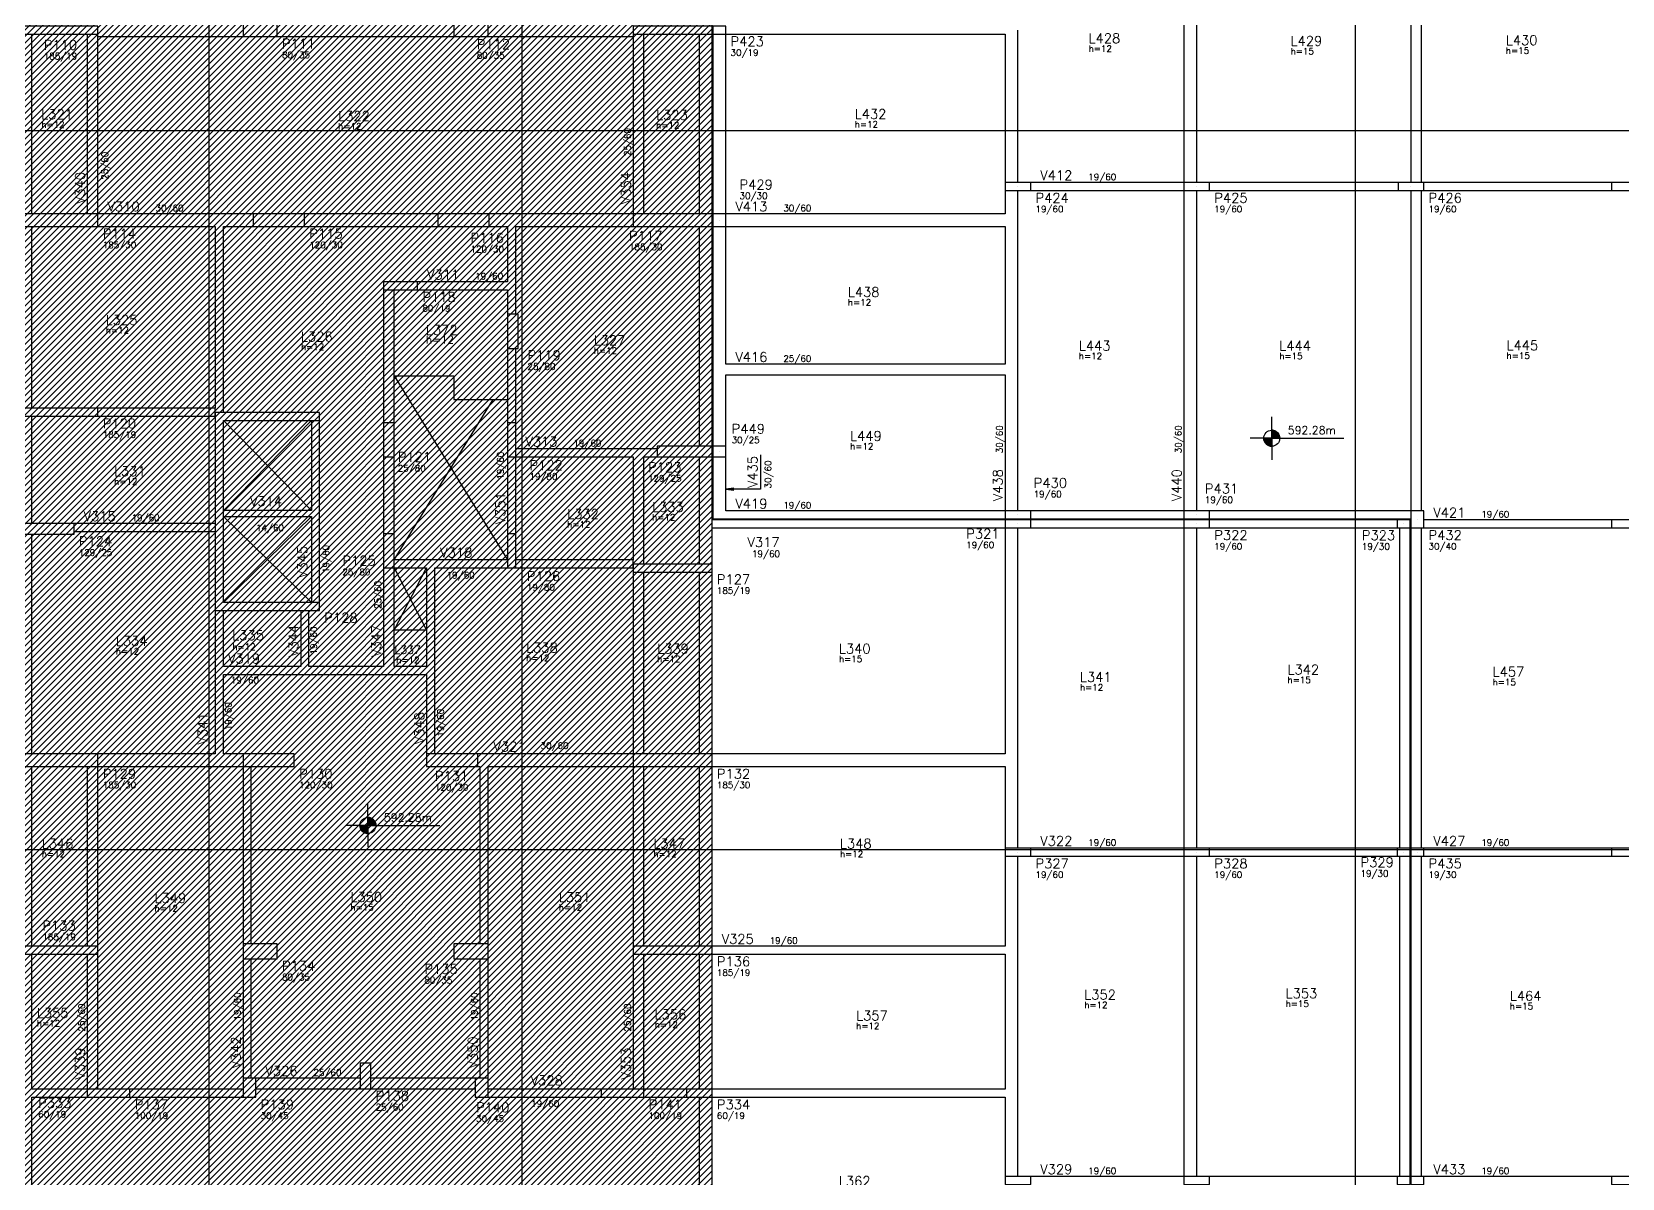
# Model space of a CAD drawing. Extents: x -9640 to 3028, y -572 to 5735.
# Drawn here: x -7300 to -3574, y 873 to 3558 of the extents above; entities that cross this region are included whole.
import ezdxf

# ---------------------------------------------------------------- set-up
doc = ezdxf.new("R2010")
doc.units = 0
doc.header["$LTSCALE"] = 100
doc.header["$MEASUREMENT"] = 0
doc.layers.get('0').update_dxf_attribs({"color": 245, "linetype": 'CONTINUOUS'})
for name, color, linetype in [('01', 7, 'CONTINUOUS'), ('10', 7, 'CONTINUOUS'), ('11', 7, 'CONTINUOUS'), ('12', 7, 'CONTINUOUS'), ('13', 7, 'CONTINUOUS'), ('18', 4, 'CONTINUOUS'), ('221', 102, 'CONTINUOUS'), ('237', 7, 'CONTINUOUS'), ('241', 4, 'CONTINUOUS'), ('242', 7, 'CONTINUOUS'), ('244', 6, 'CONTINUOUS'), ('3', 1, 'CONTINUOUS'), ('59', 7, 'CONTINUOUS'), ('8', 7, 'CONTINUOUS'), ('9', 3, 'CONTINUOUS')]:
    doc.layers.add(name, color=color, linetype=linetype)
doc.styles.get("Standard").update_dxf_attribs({"font": 'ROMANS.SHX'})

# ---------------------------------------------------------------- blocks, each defined once
blk = doc.blocks.new('_DESNIV')
for p, q in [((0, 0), (0, 0.671171)), ((0, 0), (-0.671171, 0)), ((-0.25, 0), (0.25, 0)), ((0, 0.25), (0, -0.25)), ((0, 0.237853), (0.076654, 0.237853)), ((0, 0.221996), (0.114685, 0.221996)), ((0, 0.206139), (0.141303, 0.206139)), ((0, 0.190282), (0.16215, 0.190282)), ((0, 0.174426), (0.178976, 0.174426)), ((0, 0.158569), (0.1931, 0.158569)), ((0, 0.142712), (0.205264, 0.142712)), ((0, 0.126855), (0.215425, 0.126855)), ((0, 0.110998), (0.224008, 0.110998)), ((0, 0.095141), (0.231189, 0.095141)), ((0, 0.079284), (0.237095, 0.079284)), ((0, 0.063428), (0.24182, 0.063428)), ((0, 0.047571), (0.245432, 0.047571)), ((0, 0.031714), (0.24798, 0.031714)), ((0, 0.015857), (0.249484, 0.015857)), ((0, 0), (2.25, 0)), ((0, 0), (0, -0.671171)), ((-0.000001, -0.015856), (-0.250001, -0.015856)), ((-0.000001, -0.031713), (-0.247981, -0.031713)), ((-0.000001, -0.04757), (-0.245434, -0.04757)), ((-0.000001, -0.063427), (-0.241821, -0.063427)), ((-0.000001, -0.079283), (-0.237096, -0.079283)), ((-0.000001, -0.095141), (-0.23119, -0.095141)), ((-0.000001, -0.110997), (-0.224009, -0.110997)), ((-0.000001, -0.126854), (-0.215425, -0.126854)), ((-0.000001, -0.142711), (-0.205265, -0.142711)), ((-0.000001, -0.158568), (-0.193277, -0.158568)), ((-0.000001, -0.174424), (-0.179098, -0.174424)), ((-0.000001, -0.190282), (-0.162151, -0.190282)), ((-0.000001, -0.206138), (-0.141446, -0.206138)), ((-0.000001, -0.221995), (-0.11497, -0.221995)), ((-0.000001, -0.237852), (-0.076982, -0.237852))]:
    blk.add_line(p, q)
for points in [[(0, -0.25), (0, 0), (-0.25, 0), (-0.249834, -0.00911), (-0.248759, -0.024876), (-0.24667, -0.040669), (-0.243395, -0.057085), (-0.239463, -0.071815), (-0.233897, -0.088273), (-0.227186, -0.104338), (-0.219608, -0.119467), (-0.210125, -0.135453), (-0.19858, -0.151875), (-0.18458, -0.168613), (-0.17274, -0.180723), (-0.156907, -0.194628), (-0.14608, -0.202881), (-0.134379, -0.210813), (-0.120251, -0.21918), (-0.106144, -0.226348), (-0.084513, -0.235282), (-0.064721, -0.241477), (-0.048893, -0.245172), (-0.02959, -0.248243), (-0.013993, -0.249608), (0, -0.25)], [(0, 0.25), (0, 0), (0.25, 0), (0.249834, 0.00911), (0.248759, 0.024876), (0.24667, 0.040669), (0.243395, 0.057085), (0.239463, 0.071815), (0.233897, 0.088273), (0.227186, 0.104338), (0.219608, 0.119467), (0.210125, 0.135453), (0.19858, 0.151875), (0.18458, 0.168613), (0.17274, 0.180723), (0.156907, 0.194628), (0.14608, 0.202881), (0.134379, 0.210813), (0.120251, 0.21918), (0.106144, 0.226348), (0.084513, 0.235282), (0.064721, 0.241477), (0.048893, 0.245172), (0.02959, 0.248243), (0.013993, 0.249608), (0, 0.25)]]:
    blk.add_lwpolyline(points)
blk.add_circle((0, 0), 0.25)

msp = doc.modelspace()

# ---------------------------------------------------------------- hatches: boundary and pattern name
at = {"layer": '244', "linetype": 'Continuous'}
h = msp.add_hatch(dxfattribs=at)
h.set_pattern_fill('ANSI31', color=256, scale=85)
h.paths.add_polyline_path([(-7330.126007, 1081.596), (-7360.126007, 1081.596), (-7360.126007, 1062.596), (-7330.126, 1062.596), (-7330.126, 661.596), (-7360.126, 661.596), (-7360.126, 642.596), (-5676.126, 642.596), (-5676.126, 661.596), (-5706.126, 661.596), (-5706.126, 4326.596), (-7330.126007, 4326.596)])

# ---------------------------------------------------------------- linework, layer by layer
at = {"layer": '01'}
msp.add_line((-6375.126, 2156.596), (-6451.126, 2156.596), dxfattribs=at)
for points in [[(-4600.626021, 3834.596), (-4600.626021, 3205.096)], [(-4570.626021, 3205.096), (-4570.626021, 3834.596)], [(-4068.626021, 3834.596), (-4068.626021, 3205.096)], [(-4043.626021, 3205.096), (-4043.626021, 3834.596)], [(-7300.126, 3133.596), (-7300.126, 3552.596031)], [(-7170.126043, 3552.596031), (-7170.126043, 3132.096)], [(-7145.126043, 3547.096), (-7145.126043, 3552.596031)], [(-7145.126043, 3547.096), (-6805.126, 3547.096)], [(-7145.126043, 3132.096), (-7145.126043, 3547.096)], [(-6725.126, 3547.096), (-6518.126, 3547.096)], [(-6518.126, 3547.096), (-6311.126, 3547.096)], [(-6231.126, 3547.096), (-5891.125964, 3547.096)], [(-5891.125964, 3552.596031), (-5891.125964, 3547.096)], [(-5891.125964, 3547.096), (-5891.125964, 3132.096)], [(-5866.125964, 3132.096), (-5866.125964, 3552.596031)], [(-5736.126, 3552.596031), (-5736.126, 3132.096)], [(-5706.126, 3132.096), (-5706.126, 3552.596031)], [(-5704.126, 3552.596031), (-5704.126, 3132.096)], [(-5674.126, 3132.096), (-5674.126, 3552.596031)], [(-5674.126, 3552.596031), (-5019.626021, 3552.596031)], [(-5019.626021, 3552.596031), (-5019.626021, 3205.096)], [(-4989.626021, 3205.096), (-4989.626021, 3562.096031)], [(-4600.626021, 3205.096), (-4959.626021, 3205.096)], [(-4098.626021, 3205.096), (-4540.626021, 3205.096)], [(-3598.626021, 3205.096), (-4038.626021, 3205.096)], [(-5019.626021, 3186.096), (-5019.626021, 3132.096)], [(-4989.626021, 3117.096), (-4989.626021, 3186.096)], [(-4959.626021, 3186.096), (-4600.626021, 3186.096)], [(-4600.626021, 3186.096), (-4600.626021, 2436.096)], [(-4570.626021, 2436.096), (-4570.626021, 3186.096)], [(-4540.626021, 3186.096), (-4098.626021, 3186.096)], [(-4068.626021, 3186.096), (-4068.626021, 2436.096)], [(-4043.626021, 2436.096), (-4043.626021, 3186.096)], [(-4038.626021, 3186.096), (-3598.626021, 3186.096)], [(-7300.126, 3132.096), (-7300.126, 3133.596)], [(-6860.626, 3132.096), (-7145.126043, 3132.096)], [(-6781.126, 3132.096), (-6860.626, 3132.096)], [(-6348.626, 3132.096), (-6661.126, 3132.096)], [(-6175.626, 3132.096), (-6228.626, 3132.096)], [(-5891.125964, 3132.096), (-6175.626, 3132.096)], [(-5019.626021, 3132.096), (-5674.126, 3132.096)], [(-7300.126, 2676.596), (-7300.126, 3102.096)], [(-7145.126043, 3102.096), (-6870.126, 3102.096)], [(-6870.126, 3102.096), (-6870.126, 2676.596)], [(-6851.126, 3102.096), (-6781.126, 3102.096)], [(-6851.126, 2667.096), (-6851.126, 3102.096)], [(-6661.126, 3102.096), (-6348.626, 3102.096)], [(-6228.626, 3102.096), (-6185.126, 3102.096)], [(-6185.126, 3102.096), (-6185.126, 2972.596)], [(-6166.126, 3102.096), (-5891.125964, 3102.096)], [(-6166.126, 2963.096), (-6166.126, 3102.096)], [(-5736.126, 3102.096), (-5736.126, 2587.596)], [(-5706.126, 2587.596), (-5706.126, 3102.096)], [(-5704.126, 3102.096), (-5704.126, 2767.096)], [(-5674.126, 2779.596), (-5674.126, 3102.096)], [(-5674.126, 3102.096), (-5019.626021, 3102.096)], [(-5019.626021, 3102.096), (-5019.626021, 2779.596)], [(-4989.626021, 2767.096), (-4989.626021, 3117.096)], [(-6476.126, 2953.596), (-6476.126, 2642.596)], [(-6451.126, 2642.596), (-6451.126, 2953.596)], [(-6185.126, 2972.596), (-6396.126, 2972.596)], [(-6396.126, 2953.596), (-6185.126, 2953.596)], [(-6185.126, 2953.596), (-6185.126, 2896.596)], [(-6166.126, 2896.596), (-6166.126, 2963.096)], [(-6185.126, 2816.596), (-6185.126, 2642.596)], [(-6166.126, 2642.596), (-6166.126, 2816.596)], [(-5704.126, 2767.096), (-5704.126, 2587.596)], [(-5019.626021, 2779.596), (-5674.126, 2779.596)], [(-4989.626021, 2436.096), (-4989.626021, 2767.096)], [(-5674.126, 2587.596), (-5674.126, 2754.596)], [(-5674.126, 2754.596), (-5019.626021, 2754.596)], [(-5019.626021, 2754.596), (-5019.626021, 2436.096)], [(-7300.126, 2406.596), (-7300.126, 2657.596)], [(-6870.126, 2676.596), (-7145.126043, 2676.596)], [(-7145.126043, 2657.596), (-6870.126, 2657.596)], [(-6870.126, 2666.596), (-6870.126, 2676.596)], [(-6870.126, 2657.596), (-6870.126, 2666.596)], [(-6851.126, 2666.596), (-6851.126, 2667.096)], [(-6645.126, 2647.596), (-6645.126, 2436.596)], [(-6626.126, 2429.596), (-6626.126, 2647.596)], [(-5878.625964, 2581.596), (-6166.126, 2581.596)], [(-5835.126, 2581.596), (-5878.625964, 2581.596)], [(-6476.126, 2562.596), (-6476.126, 2382.596)], [(-6451.126, 2382.596), (-6451.126, 2562.596)], [(-6185.126, 2562.596), (-6185.126, 2382.596)], [(-6166.126, 2382.596), (-6166.126, 2562.596)], [(-6166.126, 2562.596), (-5891.125964, 2562.596)], [(-5891.125964, 2562.596), (-5891.125964, 2321.596)], [(-5866.125964, 2562.596), (-5835.126, 2562.596)], [(-5866.125964, 2312.096), (-5866.125964, 2562.596)], [(-5736.126, 2562.596), (-5736.126, 2405.596)], [(-5706.126, 2415.096), (-5706.126, 2562.596)], [(-5704.126, 2562.596), (-5704.126, 2417.096)], [(-5674.126, 2436.096), (-5674.126, 2562.596)], [(-6645.126, 2436.596), (-6851.126, 2436.596)], [(-6851.126, 2422.596), (-6645.126, 2422.596)], [(-6645.126, 2422.596), (-6645.126, 2221.596)], [(-6626.126, 2221.596), (-6626.126, 2429.596)], [(-5019.626021, 2436.096), (-5674.126, 2436.096)], [(-4600.626021, 2436.096), (-4959.626021, 2436.096)], [(-4068.626021, 2436.096), (-4540.626021, 2436.096)], [(-6870.126, 2406.596), (-7201.126007, 2406.596)], [(-7201.126007, 2387.596), (-6870.126, 2387.596)], [(-5736.126, 2405.596), (-5736.126, 2311.596)], [(-5019.626021, 2415.096), (-5706.126, 2415.096)], [(-5706.126, 2311.596), (-5706.126, 2396.096)], [(-5706.126, 2396.096), (-5019.626021, 2396.096)], [(-5704.126, 2417.096), (-5019.626021, 2417.096)], [(-5019.626021, 2396.096), (-5019.626021, 1867.096)], [(-4989.626021, 1852.096), (-4989.626021, 2396.096)], [(-4959.626021, 2417.096), (-4600.626021, 2417.096)], [(-4600.626021, 2415.096), (-4959.626021, 2415.096)], [(-4959.626021, 2396.096), (-4600.626021, 2396.096)], [(-4600.626021, 2396.096), (-4600.626021, 1646.096)], [(-4570.626021, 1646.096), (-4570.626021, 2396.096)], [(-4540.626021, 2417.096), (-4068.626021, 2417.096)], [(-4100.626021, 2415.096), (-4540.626021, 2415.096)], [(-4540.626021, 2396.096), (-4100.626021, 2396.096)], [(-4095.626021, 2396.096), (-4095.626021, 1646.096)], [(-4070.626021, 1646.096), (-4070.626021, 2396.096)], [(-4068.626021, 2396.096), (-4068.626021, 1646.096)], [(-4043.626021, 1646.096), (-4043.626021, 2396.096)], [(-3598.626021, 2415.096), (-4038.626021, 2415.096)], [(-4038.626021, 2396.096), (-3598.626021, 2396.096)], [(-7300.126, 2364.596), (-7300.126, 2381.596)], [(-7300.126, 1867.096), (-7300.126, 2364.596)], [(-6365.626, 2321.596), (-6451.126, 2321.596)], [(-6185.126, 2321.596), (-6365.626, 2321.596)], [(-5891.125964, 2321.596), (-6166.126, 2321.596)], [(-5891.125964, 2311.596), (-5891.125964, 2321.596)], [(-5891.125964, 2302.596), (-5891.125964, 2311.596)], [(-5866.125964, 2311.596), (-5866.125964, 2312.096)], [(-6476.126, 2302.596), (-6476.126, 2071.596)], [(-6451.126, 2071.596), (-6451.126, 2302.596)], [(-6451.126, 2302.596), (-6375.126, 2302.596)], [(-6375.126, 2302.596), (-6375.126, 2071.596)], [(-6356.126, 2302.596), (-6185.126, 2302.596)], [(-6356.126, 2062.096), (-6356.126, 2302.596)], [(-6166.126, 2302.596), (-5891.125964, 2302.596)], [(-5891.125964, 2292.596), (-5891.125964, 1867.096)], [(-5866.125964, 1867.096), (-5866.125964, 2292.596)], [(-5736.126, 2292.596), (-5736.126, 1867.096)], [(-5706.126, 1867.096), (-5706.126, 2292.596)], [(-6870.126, 2202.596), (-6870.126, 2062.096)], [(-6851.126, 2071.596), (-6851.126, 2202.596)], [(-6670.126, 2202.596), (-6670.126, 2071.596)], [(-6651.126, 2071.596), (-6651.126, 2202.596)], [(-6870.126, 2062.096), (-6870.126, 1867.096)], [(-6670.126, 2071.596), (-6851.126, 2071.596)], [(-6851.126, 1867.096), (-6851.126, 2052.596)], [(-6851.126, 2052.596), (-6660.626, 2052.596)], [(-6660.626, 2052.596), (-6463.626, 2052.596)], [(-6476.126, 2071.596), (-6651.126, 2071.596)], [(-6463.626, 2052.596), (-6375.126, 2052.596)], [(-6375.126, 2071.596), (-6451.126, 2071.596)], [(-6375.126, 2052.596), (-6375.126, 1867.096)], [(-6356.126, 1867.096), (-6356.126, 2062.096)], [(-6870.126, 1867.096), (-7145.126043, 1867.096)], [(-6805.126, 1867.096), (-6851.126, 1867.096)], [(-6240.626, 1867.096), (-6255.126, 1867.096)], [(-5891.125964, 1867.096), (-6240.626, 1867.096)], [(-5019.626021, 1867.096), (-5706.126, 1867.096)], [(-7300.126, 1416.596), (-7300.126, 1837.096)], [(-7170.126043, 1837.096), (-7170.126043, 1416.596)], [(-7145.126043, 1416.596), (-7145.126043, 1837.096)], [(-7145.126043, 1837.096), (-6860.626, 1837.096)], [(-6860.626, 1837.096), (-6805.126, 1837.096)], [(-6805.126, 1837.096), (-6805.126, 1422.096)], [(-6786.126, 1422.096), (-6786.126, 1837.096)], [(-6255.126, 1837.096), (-6250.126, 1837.096)], [(-6250.126, 1837.096), (-6250.126, 1422.096)], [(-6231.126, 1837.096), (-5891.125964, 1837.096)], [(-6231.126, 1422.096), (-6231.126, 1837.096)], [(-5891.125964, 1837.096), (-5891.125964, 1416.596)], [(-5866.125964, 1416.596), (-5866.125964, 1837.096)], [(-5736.126, 1837.096), (-5736.126, 1416.596)], [(-5706.126, 1416.596), (-5706.126, 1837.096)], [(-5706.126, 1837.096), (-5019.626021, 1837.096)], [(-5019.626021, 1837.096), (-5019.626021, 1646.096)], [(-4989.626021, 1646.096), (-4989.626021, 1852.096)], [(-4600.626021, 1646.096), (-4959.626021, 1646.096)], [(-4100.626021, 1646.096), (-4540.626021, 1646.096)], [(-3598.626021, 1646.096), (-4038.626021, 1646.096)], [(-5019.626021, 1627.096), (-5019.626021, 1416.596)], [(-4989.626021, 1407.096), (-4989.626021, 1627.096)], [(-4959.626021, 1627.096), (-4600.626021, 1627.096)], [(-4600.626021, 1627.096), (-4600.626021, 877.096)], [(-4570.626021, 877.096), (-4570.626021, 1627.096)], [(-4540.626021, 1627.096), (-4100.626021, 1627.096)], [(-4095.626021, 1627.096), (-4095.626021, 877.096)], [(-4070.626021, 877.096), (-4070.626021, 1627.096)], [(-4068.626021, 1627.096), (-4068.626021, 877.096)], [(-4043.626021, 877.096), (-4043.626021, 1627.096)], [(-4038.626021, 1627.096), (-3598.626021, 1627.096)], [(-5019.626021, 1416.596), (-5706.126, 1416.596)], [(-7300.126, 1081.596), (-7300.126, 1397.596)], [(-7170.126043, 1397.596), (-7170.126043, 1081.596)], [(-7145.126043, 1081.596), (-7145.126043, 1397.596)], [(-6805.126, 1387.096), (-6805.126, 1107.596)], [(-6786.126, 1107.596), (-6786.126, 1387.096)], [(-6250.126, 1387.096), (-6250.126, 1107.596)], [(-6231.126, 1107.596), (-6231.126, 1387.096)], [(-5891.125964, 1397.596), (-5891.125964, 1081.596)], [(-5866.125964, 1081.596), (-5866.125964, 1397.596)], [(-5736.126, 1397.596), (-5736.126, 1081.596)], [(-5706.126, 1081.596), (-5706.126, 1397.596)], [(-5706.126, 1397.596), (-5019.626021, 1397.596)], [(-5019.626021, 1397.596), (-5019.626021, 1081.596)], [(-4989.626021, 1072.096), (-4989.626021, 1407.096)], [(-7170.126043, 1081.596), (-7300.126, 1081.596)], [(-6805.126, 1081.596), (-7070.126, 1081.596)], [(-6530.626, 1107.596), (-6775.126, 1107.596)], [(-6775.126, 1082.596), (-6530.626, 1082.596)], [(-6261.126, 1107.596), (-6505.626, 1107.596)], [(-6505.626, 1082.596), (-6261.126, 1082.596)], [(-5966.126, 1081.596), (-6231.126, 1081.596)], [(-5766.126, 1081.596), (-5866.125964, 1081.596)], [(-5019.626021, 1081.596), (-5706.126, 1081.596)], [(-7300.126, 661.596), (-7300.126, 1062.596)], [(-7300.126, 1062.596), (-7170.126, 1062.596)], [(-7070.126, 1062.596), (-6805.126, 1062.596)], [(-6231.126, 1062.596), (-5966.126, 1062.596)], [(-5866.126, 1062.596), (-5766.126, 1062.596)], [(-5736.126, 1062.596), (-5736.126, 661.596)], [(-5706.126, 661.596), (-5706.126, 1062.596)], [(-5706.126, 1062.596), (-5019.626021, 1062.596)], [(-5019.626021, 1062.596), (-5019.626021, 877.096)], [(-4989.626021, 877.096), (-4989.626021, 1072.096)], [(-4600.626021, 877.096), (-4959.626021, 877.096)], [(-4100.626021, 877.096), (-4540.626021, 877.096)], [(-3598.626021, 877.096), (-4038.626021, 877.096)]]:
    msp.add_lwpolyline(points, dxfattribs=at)
at = {"layer": '18'}
for p, q in [((-6885.123768, 5249.096126), (-6885.123768, -248.404)), ((-6151.123768, -248.404), (-6151.123768, 5249.096126)), ((-4199.123325, 5249.096126), (-4199.123325, -248.404)), ((246.876232, 3326.596), (-9253.123768, 3326.596)), ((-9253.123768, 1642.596), (246.876232, 1642.596))]:
    msp.add_line(p, q, dxfattribs=at)
at = {"layer": '221', "color": 102}
msp.add_lwpolyline([(-5592.722442, 2567.404778), (-5592.722442, 2487.021627), (-5674.126, 2487.021627), (-5655.536409, 2489.468993), (-5674.126, 2487.021627), (-5655.536409, 2484.574261)], dxfattribs=at)
at = {"layer": '237'}
for p, q in [((-6451.126, 2752.358095), (-6311.010976, 2752.358095)), ((-6311.010976, 2752.358095), (-6311.010976, 2696.604857)), ((-6311.010976, 2696.604857), (-6185.010976, 2696.604857))]:
    msp.add_line(p, q, dxfattribs=at)
at = {"layer": '241'}
for p, q in [((-6451.126, 2752.358095), (-6185.126, 2321.78219)), ((-6451.126, 2321.596), (-6219.454058, 2696.604857)), ((-6851.126, 2436.596), (-6645.126, 2647.596)), ((-6851.126, 2647.596), (-6645.126, 2436.596)), ((-6851.126, 2221.596), (-6645.126, 2422.596)), ((-6851.126, 2422.596), (-6645.126, 2221.596)), ((-6451.126, 2156.596), (-6375.126, 2302.596)), ((-6451.126, 2302.596), (-6375.126, 2156.596))]:
    msp.add_line(p, q, dxfattribs=at)
at = {"layer": '242'}
for p, q in [((-4989.626021, 3195.596), (-4989.626021, 3195.596)), ((-4570.626021, 3195.596), (-4570.626021, 3195.596)), ((-4068.626021, 3195.596), (-4068.626021, 3195.596)), ((-7237.626025, 3117.096), (-7237.626025, 3117.096)), ((-6721.126, 3117.096), (-6721.126, 3117.096)), ((-6288.626, 3117.096), (-6288.626, 3117.096)), ((-5798.625982, 3117.096), (-5798.625982, 3117.096)), ((-5689.126, 3117.096), (-5689.126, 3117.096)), ((-6436.126, 2963.096), (-6436.126, 2963.096)), ((-6172.626, 2856.596), (-6172.626, 2856.596)), ((-7237.626025, 2667.096), (-7237.626025, 2667.096)), ((-6463.626, 2602.596), (-6463.626, 2602.596)), ((-6175.626, 2602.596), (-6175.626, 2602.596)), ((-5770.626, 2575.096), (-5770.626, 2575.096)), ((-5689.126, 2575.096), (-5689.126, 2575.096)), ((-6800.560354, 2434.596), (-6800.560354, 2434.596)), ((-4989.626021, 2426.596), (-4989.626021, 2426.596)), ((-4570.626021, 2426.596), (-4570.626021, 2426.596)), ((-7265.626007, 2394.096), (-7265.626007, 2394.096)), ((-4989.626021, 2405.596), (-4989.626021, 2405.596)), ((-4570.626021, 2405.596), (-4570.626021, 2405.596)), ((-4085.626021, 2405.596), (-4085.626021, 2405.596)), ((-4053.626021, 2416.096), (-4053.626021, 2416.096)), ((-6463.626, 2342.596), (-6463.626, 2342.596)), ((-6175.626, 2342.596), (-6175.626, 2342.596)), ((-5798.625982, 2302.096), (-5798.625982, 2302.096)), ((-7237.626025, 1852.096), (-7237.626025, 1852.096)), ((-6745.126, 1852.096), (-6745.126, 1852.096)), ((-6315.126, 1852.096), (-6315.126, 1852.096)), ((-5798.625982, 1852.096), (-5798.625982, 1852.096)), ((-4989.626021, 1636.596), (-4989.626021, 1636.596)), ((-4570.626021, 1636.596), (-4570.626021, 1636.596)), ((-4085.626021, 1636.596), (-4085.626021, 1636.596)), ((-4053.626021, 1636.596), (-4053.626021, 1636.596)), ((-7237.626018, 1407.096), (-7237.626018, 1407.096)), ((-6765.126, 1404.596), (-6765.126, 1404.596)), ((-6271.126, 1404.596), (-6271.126, 1404.596)), ((-5798.625982, 1407.096), (-5798.625982, 1407.096)), ((-6790.126, 1085.096), (-6790.126, 1085.096)), ((-6518.126, 1112.596), (-6518.126, 1112.596)), ((-6246.126, 1085.096), (-6246.126, 1085.096)), ((-7120.126, 1072.096), (-7120.126, 1072.096)), ((-5916.126, 1072.096), (-5916.126, 1072.096)), ((-5736.126, 1072.096), (-5736.126, 1072.096))]:
    msp.add_line(p, q, dxfattribs=at)
at = {"layer": '244', "linetype": 'Continuous'}
msp.add_lwpolyline([(-7330.126007, 1081.596), (-7360.126007, 1081.596), (-7360.126007, 1062.596), (-7330.126, 1062.596), (-7330.126, 661.596), (-7360.126, 661.596), (-7360.126, 642.596), (-5676.126, 642.596), (-5676.126, 661.596), (-5706.126, 661.596), (-5706.126, 4326.596), (-7330.126007, 4326.596), (-7330.126007, 1081.596)], dxfattribs=at)
at = {"layer": '3'}
for points in [[(-6805.126, 3547.096), (-6725.126, 3547.096), (-6725.126, 3582.096), (-6805.126, 3582.096), (-6805.126, 3547.096)], [(-6311.126, 3547.096), (-6231.126, 3547.096), (-6231.126, 3582.096), (-6311.126, 3582.096), (-6311.126, 3547.096)], [(-7330.126007, 3552.596031), (-7145.126043, 3552.596031), (-7145.126043, 3571.596031), (-7330.126007, 3571.596031), (-7330.126007, 3552.596031)], [(-5891.125964, 3552.596031), (-5706.126, 3552.596031), (-5706.126, 3571.596031), (-5891.125964, 3571.596031), (-5891.125964, 3552.596031)], [(-5704.126, 3552.596031), (-5674.126, 3552.596031), (-5674.126, 3571.596031), (-5704.126, 3571.596031), (-5704.126, 3552.596031)], [(-4959.626021, 3186.096), (-4959.626021, 3205.096), (-5019.626021, 3205.096), (-5019.626021, 3186.096), (-4959.626021, 3186.096)], [(-4540.626021, 3186.096), (-4540.626021, 3205.096), (-4600.626021, 3205.096), (-4600.626021, 3186.096), (-4540.626021, 3186.096)], [(-4038.626021, 3186.096), (-4038.626021, 3205.096), (-4098.626021, 3205.096), (-4098.626021, 3186.096), (-4038.626021, 3186.096)], [(-3538.626021, 3186.096), (-3538.626021, 3205.096), (-3598.626021, 3205.096), (-3598.626021, 3186.096), (-3538.626021, 3186.096)], [(-7330.126007, 3102.096), (-7145.126043, 3102.096), (-7145.126043, 3132.096), (-7330.126007, 3132.096), (-7330.126007, 3102.096)], [(-6781.126, 3102.096), (-6661.126, 3102.096), (-6661.126, 3132.096), (-6781.126, 3132.096), (-6781.126, 3102.096)], [(-6348.626, 3102.096), (-6228.626, 3102.096), (-6228.626, 3132.096), (-6348.626, 3132.096), (-6348.626, 3102.096)], [(-5891.125964, 3102.096), (-5706.126, 3102.096), (-5706.126, 3132.096), (-5891.125964, 3132.096), (-5891.125964, 3102.096)], [(-5704.126, 3102.096), (-5674.126, 3102.096), (-5674.126, 3132.096), (-5704.126, 3132.096), (-5704.126, 3102.096)], [(-6476.126, 2953.596), (-6396.126, 2953.596), (-6396.126, 2972.596), (-6476.126, 2972.596), (-6476.126, 2953.596)], [(-6185.126, 2816.596), (-6160.126, 2816.596), (-6160.126, 2896.596), (-6185.126, 2896.596), (-6185.126, 2816.596)], [(-7330.126007, 2657.596), (-7145.126043, 2657.596), (-7145.126043, 2676.596), (-7330.126007, 2676.596), (-7330.126007, 2657.596)], [(-6626.126, 2202.596), (-6626.126, 2221.596), (-6851.126, 2221.596), (-6851.126, 2647.596), (-6626.126, 2647.596), (-6626.126, 2666.596), (-6870.126, 2666.596), (-6870.126, 2202.596), (-6626.126, 2202.596)], [(-6476.126, 2562.596), (-6451.126, 2562.596), (-6451.126, 2642.596), (-6476.126, 2642.596), (-6476.126, 2562.596)], [(-6185.126, 2562.596), (-6166.126, 2562.596), (-6166.126, 2642.596), (-6185.126, 2642.596), (-6185.126, 2562.596)], [(-5835.126, 2562.596), (-5706.126, 2562.596), (-5706.126, 2587.596), (-5835.126, 2587.596), (-5835.126, 2562.596)], [(-5704.126, 2562.596), (-5674.126, 2562.596), (-5674.126, 2587.596), (-5704.126, 2587.596), (-5704.126, 2562.596)], [(-4959.626021, 2417.096), (-4959.626021, 2436.096), (-5019.626021, 2436.096), (-5019.626021, 2417.096), (-4959.626021, 2417.096)], [(-4540.626021, 2417.096), (-4540.626021, 2436.096), (-4600.626021, 2436.096), (-4600.626021, 2417.096), (-4540.626021, 2417.096)], [(-4068.626021, 2396.096), (-4038.626021, 2396.096), (-4038.626021, 2436.096), (-4068.626021, 2436.096), (-4068.626021, 2396.096)], [(-7330.126007, 2381.596), (-7201.126007, 2381.596), (-7201.126007, 2406.596), (-7330.126007, 2406.596), (-7330.126007, 2381.596)], [(-4959.626021, 2396.096), (-4959.626021, 2415.096), (-5019.626021, 2415.096), (-5019.626021, 2396.096), (-4959.626021, 2396.096)], [(-4540.626021, 2396.096), (-4540.626021, 2415.096), (-4600.626021, 2415.096), (-4600.626021, 2396.096), (-4540.626021, 2396.096)], [(-4070.626021, 2396.096), (-4070.626021, 2415.096), (-4100.626021, 2415.096), (-4100.626021, 2396.096), (-4070.626021, 2396.096)], [(-3538.626021, 2396.096), (-3538.626021, 2415.096), (-3598.626021, 2415.096), (-3598.626021, 2396.096), (-3538.626021, 2396.096)], [(-6476.126, 2302.596), (-6451.126, 2302.596), (-6451.126, 2382.596), (-6476.126, 2382.596), (-6476.126, 2302.596)], [(-6185.126, 2302.596), (-6166.126, 2302.596), (-6166.126, 2382.596), (-6185.126, 2382.596), (-6185.126, 2302.596)], [(-5891.125964, 2292.596), (-5706.126, 2292.596), (-5706.126, 2311.596), (-5891.125964, 2311.596), (-5891.125964, 2292.596)], [(-7330.126007, 1837.096), (-7145.126043, 1837.096), (-7145.126043, 1867.096), (-7330.126007, 1867.096), (-7330.126007, 1837.096)], [(-6805.126, 1837.096), (-6685.126, 1837.096), (-6685.126, 1867.096), (-6805.126, 1867.096), (-6805.126, 1837.096)], [(-6375.126, 1837.096), (-6255.126, 1837.096), (-6255.126, 1867.096), (-6375.126, 1867.096), (-6375.126, 1837.096)], [(-5891.125964, 1837.096), (-5706.126, 1837.096), (-5706.126, 1867.096), (-5891.125964, 1867.096), (-5891.125964, 1837.096)], [(-4959.626021, 1627.096), (-4959.626021, 1646.096), (-5019.626021, 1646.096), (-5019.626021, 1627.096), (-4959.626021, 1627.096)], [(-4540.626021, 1627.096), (-4540.626021, 1646.096), (-4600.626021, 1646.096), (-4600.626021, 1627.096), (-4540.626021, 1627.096)], [(-4070.626021, 1627.096), (-4070.626021, 1646.096), (-4100.626021, 1646.096), (-4100.626021, 1627.096), (-4070.626021, 1627.096)], [(-4038.626021, 1627.096), (-4038.626021, 1646.096), (-4068.626021, 1646.096), (-4068.626021, 1627.096), (-4038.626021, 1627.096)], [(-3538.626021, 1627.096), (-3538.626021, 1646.096), (-3598.626021, 1646.096), (-3598.626021, 1627.096), (-3538.626021, 1627.096)], [(-7330.126, 1397.596), (-7145.126036, 1397.596), (-7145.126036, 1416.596), (-7330.126, 1416.596), (-7330.126, 1397.596)], [(-6805.126, 1387.096), (-6725.126, 1387.096), (-6725.126, 1422.096), (-6805.126, 1422.096), (-6805.126, 1387.096)], [(-6311.126, 1387.096), (-6231.126, 1387.096), (-6231.126, 1422.096), (-6311.126, 1422.096), (-6311.126, 1387.096)], [(-5891.125964, 1397.596), (-5706.126, 1397.596), (-5706.126, 1416.596), (-5891.125964, 1416.596), (-5891.125964, 1397.596)], [(-6530.626, 1082.596), (-6505.626, 1082.596), (-6505.626, 1142.596), (-6530.626, 1142.596), (-6530.626, 1082.596)], [(-7170.126, 1062.596), (-7070.126, 1062.596), (-7070.126, 1081.596), (-7170.126, 1081.596), (-7170.126, 1062.596)], [(-6805.126, 1062.596), (-6775.126, 1062.596), (-6775.126, 1107.596), (-6805.126, 1107.596), (-6805.126, 1062.596)], [(-6261.126, 1062.596), (-6231.126, 1062.596), (-6231.126, 1107.596), (-6261.126, 1107.596), (-6261.126, 1062.596)], [(-5966.126, 1062.596), (-5866.126, 1062.596), (-5866.126, 1081.596), (-5966.126, 1081.596), (-5966.126, 1062.596)], [(-5766.126, 1062.596), (-5706.126, 1062.596), (-5706.126, 1081.596), (-5766.126, 1081.596), (-5766.126, 1062.596)], [(-4959.626021, 858.096), (-4959.626021, 877.096), (-5019.626021, 877.096), (-5019.626021, 858.096), (-4959.626021, 858.096)], [(-4540.626021, 858.096), (-4540.626021, 877.096), (-4600.626021, 877.096), (-4600.626021, 858.096), (-4540.626021, 858.096)], [(-4070.626021, 858.096), (-4070.626021, 877.096), (-4100.626021, 877.096), (-4100.626021, 858.096), (-4070.626021, 858.096)], [(-4038.626021, 858.096), (-4038.626021, 877.096), (-4068.626021, 877.096), (-4068.626021, 858.096), (-4038.626021, 858.096)], [(-3538.626021, 858.096), (-3538.626021, 877.096), (-3598.626021, 877.096), (-3598.626021, 858.096), (-3538.626021, 858.096)]]:
    msp.add_lwpolyline(points, dxfattribs=at)

# ---------------------------------------------------------------- block references
at = {"layer": '59', "xscale": 75, "yscale": 75}
for p in [(-4394.66699, 2606.225024), (-6512.54538, 1699.311009)]:
    msp.add_blockref('_DESNIV', p, dxfattribs=at)

# ---------------------------------------------------------------- texts
at = {"layer": '10', "linetype": 'Continuous'}
for s, height, p in [('L428', 22.5, (-4823.933598, 3531.692414)), ('L429', 22.5, (-4350.623767, 3525.619566)), ('L430', 22.5, (-3846.296304, 3527.037829)), ('L321', 22.5, (-7277.838607, 3353.763256)), ('L322', 22.5, (-6582.356946, 3349.626004)), ('L323', 22.5, (-5837.307953, 3351.988863)), ('L432', 22.5, (-5371.959734, 3354.348593)), ('L438', 22.5, (-5388.016748, 2937.279829)), ('L325', 22.5, (-7126.96994, 2871.730002)), ('L372', 22.5, (-6376.567659, 2848.460241)), ('L326', 22.5, (-6669.540606, 2833.115838)), ('L327', 22.5, (-5983.396605, 2824.204877)), ('L443', 22.5, (-4846.877056, 2811.62312)), ('L444', 22.5, (-4377.112328, 2811.572681)), ('L445', 22.5, (-3844.587434, 2812.483971)), ('L449', 22.5, (-5382.815611, 2600.246123)), ('L331', 22.5, (-7107.35173, 2517.698334)), ('L332', 22.5, (-6045.773332, 2417.270988)), ('L333', 22.5, (-5846.752702, 2433.808943)), ('L334', 22.5, (-7103.207377, 2120.238953)), ('L335', 22.5, (-6830.30665, 2133.542506)), ('L338', 22.5, (-6141.914443, 2104.430052)), ('L339', 22.5, (-5834.880587, 2102.009308)), ('L340', 22.5, (-5408.879093, 2102.139991)), ('L337', 18.75, (-6450.585437, 2101.145743)), ('L341', 22.5, (-4844.143188, 2035.668459)), ('L342', 22.5, (-4357.924806, 2053.033401)), ('L457', 22.5, (-3877.170913, 2047.92368)), ('L346', 22.5, (-7276.927327, 1645.355403)), ('L347', 22.5, (-5843.673271, 1645.281544)), ('L348', 22.5, (-5406.562379, 1645.498771)), ('L349', 22.5, (-7012.565029, 1517.937886)), ('L350', 22.5, (-6553.548345, 1520.201413)), ('L351', 22.5, (-6065.249997, 1520.135259)), ('L352', 22.5, (-4834.091076, 1291.759476)), ('L353', 22.5, (-4362.277104, 1294.587257)), ('L464', 22.5, (-3836.97654, 1288.975945)), ('L355', 22.5, (-7288.250953, 1248.800528)), ('L356', 22.5, (-5840.761251, 1245.563828)), ('L357', 22.5, (-5368.692986, 1242.710402)), ('L362', 22.5, (-5409.0061, 854.995902))]:
    msp.add_text(s, height=height, dxfattribs=at).set_placement(p)
at = {"layer": '11', "linetype": 'Continuous'}
for s, rotation, p in [('25/60', 90, (-5896.750964, 3267.096)), ('25/60', 90, (-7121.47424, 3211.651954)), ('30/60', 360, (-7010.126043, 3137.721)), ('30/60', 360, (-5539.126, 3137.721)), ('25/60', 360, (-5539.126, 2785.221)), ('30/60', 90, (-5025.251021, 2571.096)), ('30/60', 90, (-4606.251021, 2571.096)), ('19/60', 90, (-6194.512471, 2509.167598)), ('19/60', 360, (-6031.126, 2587.221)), ('30/60', 90, (-5567.56152, 2488.61965)), ('14/60', 360, (-6774.821652, 2388.769913)), ('19/60', 90, (-6603.169478, 2290.726435)), ('19/60', 360, (-5612.57405, 2328.047169)), ('25/60', 90, (-6481.751, 2206.596)), ('19/60', 90, (-6632.376, 2099.596)), ('19/60', 360, (-6833.453774, 2032.03956)), ('19/60', 90, (-6832.376, 1922.346)), ('19/60', 90, (-6334.881435, 1906.797087)), ('30/60', 360, (-6107.997013, 1878.910424)), ('19/60', 90, (-6810.751, 1242.596)), ('19/60', 90, (-6255.751, 1242.596)), ('25/60', 90, (-7175.751043, 1216.596)), ('25/60', 90, (-5896.750964, 1216.596)), ('25/60', 360, (-6640.126, 1113.221)), ('19/60', 360, (-3903.626021, 882.721))]:
    msp.add_text(s, height=15, rotation=rotation, dxfattribs=at).set_placement(p)
for p in [(-4824.626021, 3210.721), (-6261.126, 2978.221), (-5539.126, 2441.721), (-7066.126007, 2412.221), (-3903.626021, 2420.721), (-6327.990154, 2277.903294), (-4824.626021, 1651.721), (-3903.626021, 1651.721), (-5571.126, 1422.221), (-6129.974956, 1040.048519), (-4824.626021, 882.721)]:
    msp.add_text('19/60', height=15, dxfattribs=at).set_placement(p)
at = {"layer": '12', "linetype": 'Continuous'}
for s, p in [('185/19', (-7272.082565, 3493.682988)), ('80/35', (-6713.876, 3496.471)), ('80/35', (-6257.571908, 3495.311126)), ('30/19', (-5662.876, 3501.971031)), ('30/30', (-5641.816065, 3166.499077)), ('19/60', (-4948.376021, 3135.471)), ('19/60', (-4529.376021, 3135.471)), ('19/60', (-4027.376021, 3135.471)), ('185/30', (-7133.876043, 3051.471)), ('120/30', (-6649.876, 3051.471)), ('120/30', (-6272.023805, 3041.563374)), ('185/30', (-5900.788574, 3046.532599)), ('80/19', (-6384.876, 2902.971)), ('25/80', (-6138.68697, 2766.820086)), ('185/19', (-7133.876043, 2606.971)), ('30/25', (-5660.318498, 2594.460738)), ('25/80', (-6442.63108, 2528.390551)), ('19/80', (-6133.998267, 2509.071315)), ('129/25', (-5856.170866, 2504.649532)), ('19/60', (-4952.564947, 2467.851006)), ('19/60', (-4551.380237, 2454.487895)), ('129/25', (-7189.876007, 2330.971)), ('19/60', (-5110.627033, 2348.745445)), ('19/60', (-4529.376021, 2345.471)), ('19/30', (-4183.57152, 2345.209627)), ('30/40', (-4027.376021, 2345.471)), ('25/80', (-6572.32731, 2285.549009)), ('19/80', (-6140.06168, 2249.356708)), ('185/19', (-5694.876, 2241.971)), ('185/30', (-7133.876043, 1786.471)), ('120/30', (-6673.876, 1786.471)), ('120/30', (-6355.505535, 1781.233251)), ('185/30', (-5694.876, 1786.471)), ('19/60', (-4948.376021, 1576.471)), ('19/60', (-4529.376021, 1576.471)), ('19/30', (-4186.799448, 1579.238124)), ('19/30', (-4027.376021, 1576.471)), ('185/19', (-7275.358639, 1430.787738)), ('80/35', (-6713.876, 1336.471)), ('80/35', (-6380.298444, 1329.341114)), ('185/19', (-5694.876, 1346.971)), ('25/60', (-6494.376, 1031.971)), ('60/19', (-7285.126007, 1015.2645)), ('100/19', (-7058.876, 1011.971)), ('30/45', (-6763.876, 1011.971)), ('30/45', (-6259.090375, 1005.237218)), ('100/19', (-5854.876, 1011.971)), ('60/19', (-5694.876, 1011.971))]:
    msp.add_text(s, height=15, dxfattribs=at).set_placement(p)
at = {"layer": '13', "linetype": 'Continuous'}
for s, height, p in [('h=12', 15, (-4823.933598, 3511.292414)), ('h=15', 15, (-4350.623767, 3505.219566)), ('h=15', 15, (-3846.296304, 3506.637829)), ('h=12', 15, (-7277.838607, 3333.363256)), ('h=12', 15, (-6582.356946, 3329.226004)), ('h=12', 15, (-5837.307953, 3331.588863)), ('h=12', 15, (-5371.959734, 3333.948593)), ('h=12', 15, (-5388.016748, 2916.879829)), ('h=12', 15, (-7126.96994, 2851.330002)), ('h=12', 18, (-6376.567659, 2828.060241)), ('h=12', 15, (-6669.540606, 2812.715838)), ('h=12', 15, (-5983.396605, 2803.804877)), ('h=12', 15, (-4846.877056, 2791.22312)), ('h=15', 15, (-4377.112328, 2791.172681)), ('h=15', 15, (-3844.587434, 2792.083971)), ('h=12', 15, (-5382.815611, 2579.846123)), ('h=12', 15, (-7107.35173, 2497.298334)), ('h=12', 15, (-5846.752702, 2413.408943)), ('h=12', 15, (-6045.773332, 2396.870988)), ('h=12', 15, (-6830.30665, 2110.092499)), ('h=12', 15, (-7103.207377, 2099.838953)), ('h=12', 15, (-6446.229217, 2079.112161)), ('h=12', 15, (-6141.914443, 2084.030052)), ('h=12', 15, (-5834.880587, 2081.609308)), ('h=15', 15, (-5408.879093, 2081.739991)), ('h=12', 15, (-4844.143188, 2015.268459)), ('h=15', 15, (-4357.924806, 2032.633401)), ('h=15', 15, (-3877.170913, 2027.52368)), ('h=12', 15, (-7276.927327, 1624.955403)), ('h=12', 15, (-5843.673271, 1624.881544)), ('h=12', 15, (-5406.562379, 1625.098771)), ('h=12', 15, (-7012.565029, 1497.537886)), ('h=15', 15, (-6553.548345, 1499.801413)), ('h=12', 15, (-6065.249997, 1499.735259)), ('h=12', 15, (-4834.091076, 1271.359476)), ('h=15', 15, (-4362.277104, 1274.187257)), ('h=15', 15, (-3836.97654, 1268.575945)), ('h=12', 15, (-7288.250953, 1228.400528)), ('h=12', 15, (-5840.761251, 1225.163828)), ('h=12', 15, (-5368.692986, 1222.310402))]:
    msp.add_text(s, height=height, dxfattribs=at).set_placement(p)
at = {"layer": '59'}
for p in [(-4357.16699, 2615.600024), (-6475.04538, 1708.686009)]:
    msp.add_text('592.28m', height=18.75, dxfattribs=at).set_placement(p)
at = {"layer": '8', "linetype": 'Continuous'}
for s, rotation, p in [('V340', 90, (-7175.751043, 3154.596)), ('V354', 90, (-5896.750964, 3154.596)), ('V310', 360, (-7122.626043, 3137.721)), ('V413', 360, (-5651.626, 3137.721)), ('V416', 360, (-5651.626, 2785.221)), ('V313', 360, (-6143.626, 2587.221)), ('V435', 90, (-5599.85427, 2489.605493)), ('V438', 90, (-5025.251021, 2458.596)), ('V440', 90, (-4606.251021, 2458.596)), ('V314', 360, (-6788.734696, 2447.465565)), ('V351', 90, (-6190.751, 2405.096)), ('V345', 90, (-6654.691217, 2278.769913)), ('V317', 360, (-5623.106602, 2351.525431)), ('V344', 90, (-6675.751, 2094.096)), ('V347', 90, (-6481.751, 2094.096)), ('V319', 360, (-6840.26552, 2078.811768)), ('V341', 90, (-6888.386743, 1888.724569)), ('V348', 90, (-6380.751, 1889.596)), ('V342', 90, (-6810.751, 1130.096)), ('V350', 90, (-6255.751, 1130.096)), ('V339', 90, (-7175.751043, 1104.096)), ('V353', 90, (-5896.750964, 1104.096)), ('V326', 360, (-6752.626, 1113.221)), ('V433', 360, (-4016.126021, 882.721))]:
    msp.add_text(s, height=22.5, rotation=rotation, dxfattribs=at).set_placement(p)
for s, p in [('V412', (-4937.126021, 3210.721)), ('V311', (-6373.626, 2978.221)), ('V419', (-5651.626, 2441.721)), ('V315', (-7178.626007, 2412.221)), ('V421', (-4016.126021, 2420.721)), ('V318', (-6343.126, 2327.221)), ('V321', (-6218.126, 1872.721)), ('V322', (-4937.126021, 1651.721)), ('V427', (-4016.126021, 1651.721)), ('V325', (-5683.626, 1422.221)), ('V328', (-6131.205516, 1090.821953)), ('V329', (-4937.126021, 882.721))]:
    msp.add_text(s, height=22.5, dxfattribs=at).set_placement(p)
at = {"layer": '9', "linetype": 'Continuous'}
for s, p in [('P111', (-6713.876, 3518.971)), ('P112', (-6257.571908, 3517.811126)), ('P423', (-5662.876, 3524.471031)), ('P110', (-7272.082565, 3516.182988)), ('P429', (-5641.816065, 3188.999077)), ('P424', (-4948.376021, 3157.971)), ('P425', (-4529.376021, 3157.971)), ('P426', (-4027.376021, 3157.971)), ('P114', (-7133.876043, 3073.971)), ('P115', (-6649.876, 3073.971)), ('P116', (-6272.023805, 3064.063374)), ('P117', (-5900.788574, 3069.032599)), ('P118', (-6384.876, 2925.471)), ('P119', (-6138.68697, 2789.320086)), ('P120', (-7133.876043, 2629.471)), ('P449', (-5660.318498, 2616.960738)), ('P121', (-6442.63108, 2550.890551)), ('P122', (-6133.998267, 2531.571315)), ('P123', (-5856.170866, 2527.149532)), ('P430', (-4952.564947, 2490.351006)), ('P431', (-4551.380237, 2476.987895)), ('P321', (-5110.627033, 2371.245445)), ('P322', (-4529.376021, 2367.971)), ('P323', (-4183.57152, 2367.709627)), ('P432', (-4027.376021, 2367.971)), ('P124', (-7189.876007, 2353.471)), ('P125', (-6572.32731, 2308.049009)), ('P126', (-6140.06168, 2271.856708)), ('P127', (-5694.876, 2264.471)), ('P128', (-6614.876, 2174.471)), ('P129', (-7133.876043, 1808.971)), ('P130', (-6673.876, 1808.971)), ('P131', (-6355.505535, 1803.733251)), ('P132', (-5694.876, 1808.971)), ('P327', (-4948.376021, 1598.971)), ('P328', (-4529.376021, 1598.971)), ('P329', (-4186.799448, 1601.738124)), ('P435', (-4027.376021, 1598.971)), ('P133', (-7275.358639, 1453.287738)), ('P134', (-6713.876, 1358.971)), ('P136', (-5694.876, 1369.471)), ('P135', (-6380.298444, 1351.841114)), ('P333', (-7285.126007, 1037.7645)), ('P137', (-7058.876, 1034.471)), ('P139', (-6763.876, 1034.471)), ('P138', (-6494.376, 1054.471)), ('P140', (-6259.090375, 1027.737218)), ('P141', (-5854.876, 1034.471)), ('P334', (-5694.876, 1034.471))]:
    msp.add_text(s, height=22.5, dxfattribs=at).set_placement(p)

doc.saveas('drawing.dxf')
